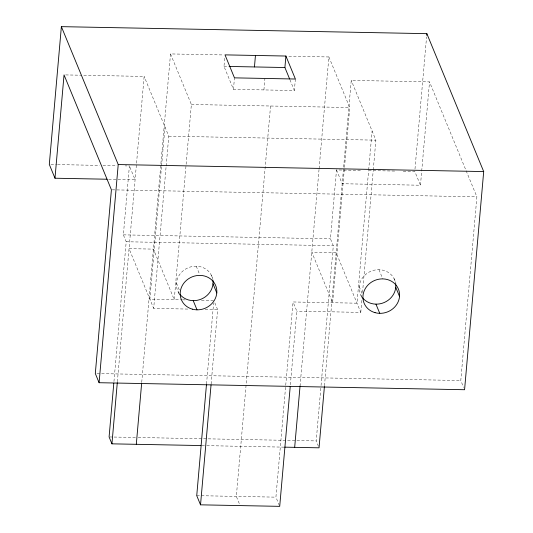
<?xml version="1.0" encoding="UTF-8"?>
<svg xmlns="http://www.w3.org/2000/svg" width="533" height="533" viewBox="0 0 533 533"><rect width="100%" height="100%" fill="white"/><g stroke="black" fill="none" stroke-linecap="round" stroke-linejoin="round"><path stroke-width="0.4" stroke-dasharray="2.67 2" d="M113.949 381.535L126.201 241.755L123.363 234.86L129.399 165.97L125.275 165.89M117.373 381.815L144.143 76.426L82.209 75.233M141.738 382.281L170.52 53.926L223.587 54.946M161.499 166.736L149.886 299.22L181.68 299.826M161.572 165.91L164.983 126.987M187.736 309.067L153.677 308.414L166.089 166.822M166.163 165.99L168.774 136.181L144.143 76.426M170.52 53.926L191.367 104.495L174.251 299.686L153.411 249.118L129.046 248.651L153.677 308.414M295.382 79.024L294.376 90.51L233.461 89.337L223.987 66.352L224.706 58.15M206.524 383.98L213.626 302.924M233.461 89.337L234.467 77.858M211.108 384.08L217.637 309.64L214.479 301.978M263.922 89.924L264.928 78.444M270.551 106.014L236.332 496.396L239.49 504.058M279.399 505.584L275.921 497.156L293.037 301.964L356.99 303.19L368.609 170.707M290.372 384.766L296.821 311.159L293.037 301.964M300.039 386.145L319.034 169.447M319.107 168.621L328.894 56.964L287.44 56.172M321.053 385.506L333.312 245.726L330.467 238.831L336.503 169.94L360.401 170.4M318.408 446.281L316.196 440.918L320.986 386.332M324.477 385.785L351.247 80.396L429.525 81.895L476.888 196.824L460.785 380.529L463.63 387.424M328.894 56.964L349.741 107.533L332.625 302.724L311.785 252.156L336.15 252.622L360.781 312.385L296.821 311.159M368.683 169.88L372.094 130.965M360.781 312.385L361.874 299.966M362.527 292.51L373.193 170.793M373.267 169.967L375.878 140.159L351.247 80.396M414.994 168.968L426.567 36.964M336.503 169.94L342.193 183.732L420.464 185.231L429.525 81.895M223.987 66.352L228.93 66.452M65.692 74.92L81.382 75.22M191.367 104.495L349.741 107.533M168.774 136.181L375.878 140.159M50.948 164.464L56.731 164.577M57.557 164.59L99.671 165.397M102.976 165.463L117.013 165.73M368.643 170.56L395.832 171.08M403.248 171.22L414.781 171.446L420.464 185.231M108.659 179.255L135.082 179.761L129.399 165.97M112.243 189.828L476.888 196.824M123.363 234.86L330.467 238.831M126.201 241.755L333.312 245.726M182.499 299.846L185.804 299.906M201.474 300.206L213.846 300.445M205.178 309.4L217.637 309.64M96.973 373.553L460.785 380.529M109.925 436.967L113.249 437.027M114.082 437.047L137.374 437.493M138.207 437.506L316.196 440.918M201.807 445.568L205.951 445.648M206.784 445.661L283.896 447.14M196.737 495.637L275.921 497.156M394.047 278.619L395.946 283.216M378.976 269.698L382.767 278.892M289.959 79.783L294.376 90.51M359.195 286.574L362.353 294.236M360.888 295.229L361.834 297.527M211.308 275.108L212.887 278.939M196.237 266.194L199.715 274.622M176.456 283.07L179.295 289.965M178.149 291.724L179.095 294.023M361.634 296.515A18.555 16.989 -22.4 0 1 371.115 271.164A18.555 16.989 -22.4 0 1 395.513 282.803M179.315 293.623A18.555 16.989 -22.4 0 1 188.002 267.819A18.555 16.989 -22.4 0 1 212.774 279.299"/><path stroke-width="0.8" d="M54.986 178.222L64.04 74.886L111.41 189.808L95.307 373.52L99.098 382.714L464.576 389.723L483.697 171.573L426.86 33.659L61.375 26.65L49.303 164.431L54.986 178.222L107.006 179.221M99.098 382.714L118.219 164.557L61.375 26.65M113.802 383.187L109.092 436.947L111.937 443.842L200.974 445.555M111.937 443.842L117.3 382.641M136.301 444.309L141.665 383.107M206.451 384.806L196.737 495.637L200.528 504.831L279.712 506.35L290.225 386.425M200.528 504.831L211.041 384.906M254.448 66.938L255.454 55.459M289.639 79.017L284.902 67.524L285.908 56.038L224.999 54.872L234.467 77.858L295.382 79.024L285.908 56.038M294.676 447.347L300.039 386.145M324.404 386.612L319.04 447.813L284.722 447.16M426.713 35.311L426.86 33.659M229.75 66.465L284.902 67.524M118.219 164.557L483.697 171.573M395.746 287.274L399.53 296.468M375.958 304.15L379.749 313.344M213 283.769L216.791 292.963M193.219 300.639L197.01 309.833M395.639 283.536A18.555 16.989 -22.4 0 1 384.2 302.524A18.555 16.989 -22.4 0 1 362.5 297.727M212.894 280.032A18.555 16.989 -22.4 0 1 201.461 299.02A18.555 16.989 -22.4 0 1 179.761 294.223M375.072 312.664A18.555 16.989 -22.4 0 0 399.304 291.997A18.555 16.989 -22.4 0 0 369.402 283.689A18.555 16.989 -22.4 0 0 375.072 312.664M192.333 309.16A18.555 16.989 -22.4 0 0 216.558 288.493A18.555 16.989 -22.4 0 0 186.663 280.185A18.555 16.989 -22.4 0 0 192.333 309.16"/></g></svg>
